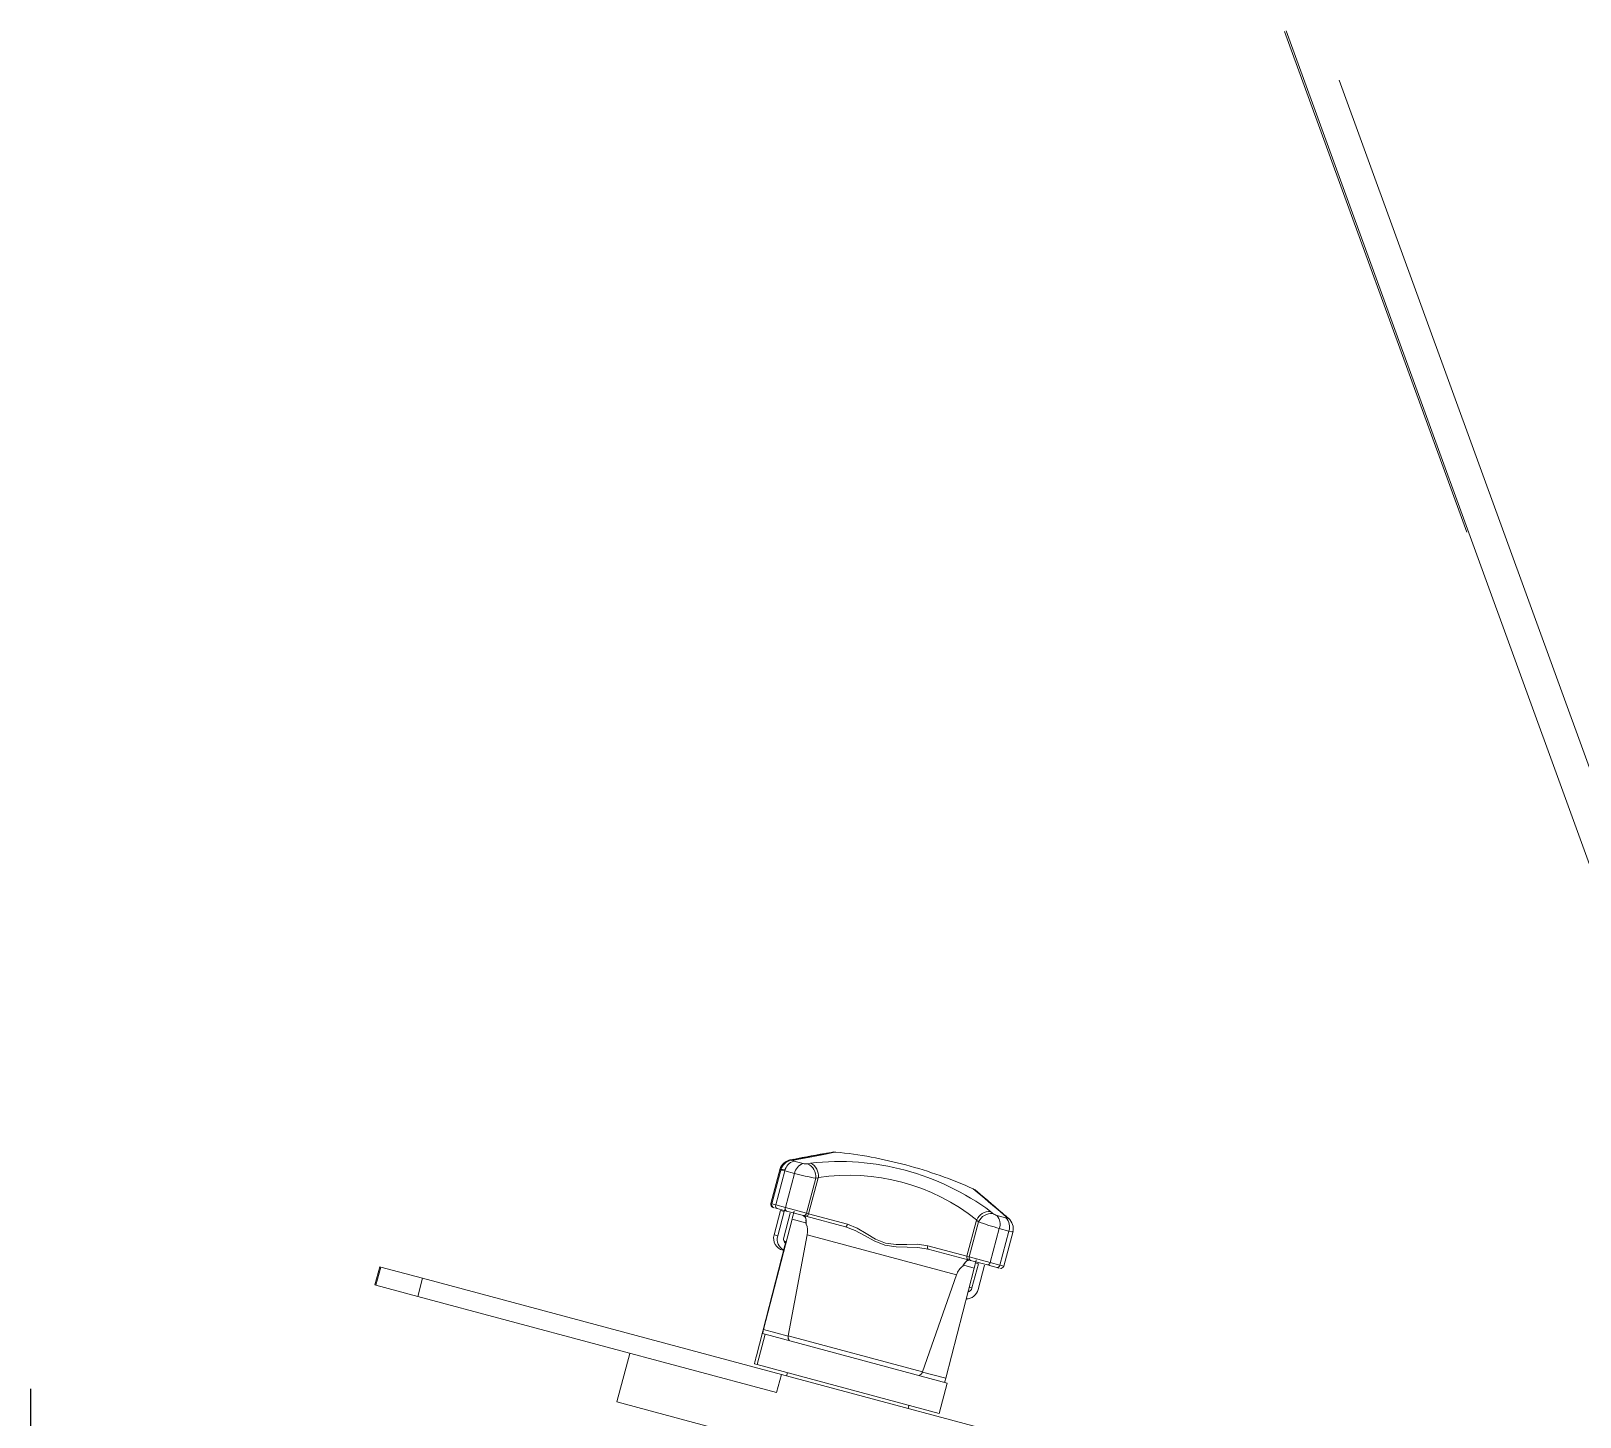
# Model space of a CAD drawing. Header units: millimetres. Extents: x -283029 to -254660, y -24907 to 10674.
# Drawn here: x -279119.56 to -279109.89, y -18336.41 to -18327.77 of the extents above; entities that cross this region are included whole.
import ezdxf

# ---------------------------------------------------------------- set-up
doc = ezdxf.new("R2010")
doc.units = ezdxf.units.MM
doc.header["$LTSCALE"] = 100

# ---------------------------------------------------------------- blocks, each defined once
blk = doc.blocks.new('SW_CENTERMARKSYMBOL_9')
at = {"color": 0, "linetype": 'Continuous'}
blk.add_line((0, 0.5), (0, 28.733), dxfattribs=at)

msp = doc.modelspace()

# ---------------------------------------------------------------- linework, layer by layer
at = {"color": 1, "linetype": 'Continuous', "lineweight": 0}
for p, q in [((-279110.6008, -18330.8928), (-279111.7369, -18327.7713)), ((-279111.7277, -18327.7679), (-279107.2413, -18340.0942)), ((-279111.3971, -18328.0744), (-279107.5318, -18338.6943)), ((-279114.8174, -18334.8069), (-279114.7991, -18334.803)), ((-279114.8138, -18334.809), (-279114.7963, -18334.8083)), ((-279114.7963, -18334.8083), (-279114.7781, -18334.8049)), ((-279114.564, -18334.7599), (-279114.5639, -18334.7598)), ((-279114.9427, -18335.0796), (-279114.8843, -18334.8614)), ((-279114.9368, -18335.0812), (-279114.8783, -18334.863)), ((-279114.9116, -18335.088), (-279114.8549, -18334.876)), ((-279114.8549, -18334.876), (-279114.7945, -18334.8922)), ((-279114.8513, -18335.1041), (-279114.7945, -18334.8922)), ((-279114.7413, -18334.8298), (-279114.7984, -18334.8145)), ((-279114.6946, -18334.8273), (-279114.7127, -18334.8307)), ((-279114.6621, -18334.9211), (-279114.7205, -18335.1392)), ((-279114.646, -18334.9181), (-279114.7063, -18335.143)), ((-279114.646, -18334.9181), (-279114.6621, -18334.9211)), ((-279114.6458, -18334.9168), (-279114.646, -18334.9181)), ((-279114.6457, -18334.9168), (-279114.6458, -18334.9168)), ((-279114.9427, -18335.0796), (-279114.9368, -18335.0812)), ((-279114.9368, -18335.0812), (-279114.9116, -18335.088)), ((-279114.9116, -18335.088), (-279114.8513, -18335.1041)), ((-279114.8513, -18335.1041), (-279114.7205, -18335.1392)), ((-279114.8098, -18335.1768), (-279114.9875, -18335.8645)), ((-279114.9225, -18335.2749), (-279114.8819, -18335.1234)), ((-279114.9178, -18335.1066), (-279114.9028, -18335.1106)), ((-279114.9028, -18335.1106), (-279114.8437, -18335.1265)), ((-279114.8995, -18335.281), (-279114.8589, -18335.1295)), ((-279114.8589, -18335.1295), (-279114.8819, -18335.1234)), ((-279114.821, -18335.1397), (-279114.8616, -18335.2912)), ((-279114.8589, -18335.1295), (-279114.8543, -18335.1169)), ((-279114.8437, -18335.1265), (-279114.739, -18335.1545)), ((-279114.7251, -18335.1995), (-279114.8098, -18335.1768)), ((-279114.739, -18335.1545), (-279114.7245, -18335.1584)), ((-279114.7245, -18335.1584), (-279114.4758, -18335.225)), ((-279114.7205, -18335.1392), (-279114.7063, -18335.143)), ((-279114.7063, -18335.143), (-279114.4642, -18335.2079)), ((-279113.7189, -18335.4076), (-279113.6586, -18335.1827)), ((-279113.7045, -18335.4114), (-279113.6461, -18335.1933)), ((-279113.6586, -18335.1827), (-279113.6581, -18335.1815)), ((-279113.6461, -18335.1933), (-279113.6586, -18335.1827)), ((-279113.6581, -18335.1815), (-279113.6582, -18335.1813)), ((-279113.5574, -18335.1403), (-279113.5715, -18335.1283)), ((-279113.4756, -18335.169), (-279113.5321, -18335.1538)), ((-279113.4888, -18335.1504), (-279113.4747, -18335.1624)), ((-279113.476, -18335.1586), (-279113.4616, -18335.1701)), ((-279113.4602, -18335.1717), (-279113.4747, -18335.1624)), ((-279114.8995, -18335.281), (-279114.9225, -18335.2749)), ((-279114.834, -18335.9034), (-279114.7149, -18335.2737)), ((-279114.7149, -18335.2737), (-279113.7838, -18335.5231)), ((-279113.5736, -18335.4465), (-279113.5169, -18335.2346)), ((-279113.5169, -18335.2346), (-279113.4571, -18335.2506)), ((-279113.5139, -18335.4625), (-279113.4571, -18335.2506)), ((-279113.431, -18335.2508), (-279113.4895, -18335.469)), ((-279115.0319, -18336.0284), (-279114.8542, -18335.3406)), ((-279114.8624, -18335.3721), (-279114.867, -18335.3709)), ((-279114.8479, -18335.3151), (-279114.8616, -18335.3115)), ((-279113.9624, -18335.3423), (-279113.7189, -18335.4076)), ((-279113.9611, -18335.363), (-279113.711, -18335.43)), ((-279117.4119, -18335.5871), (-279117.3815, -18335.4735)), ((-279117.375, -18335.4752), (-279117.4054, -18335.5889)), ((-279117.375, -18335.4752), (-279117.3815, -18335.4735)), ((-279117.1145, -18335.545), (-279117.375, -18335.4752)), ((-279113.8513, -18336.169), (-279113.6736, -18335.4812)), ((-279113.6736, -18335.4812), (-279113.7379, -18335.464)), ((-279113.7189, -18335.4076), (-279113.7045, -18335.4114)), ((-279113.711, -18335.43), (-279113.6962, -18335.4339)), ((-279113.7045, -18335.4114), (-279113.5736, -18335.4465)), ((-279113.6962, -18335.4339), (-279113.5916, -18335.462)), ((-279113.6875, -18335.6058), (-279113.6469, -18335.4543)), ((-279113.6469, -18335.4543), (-279113.6654, -18335.4493)), ((-279113.6091, -18335.4644), (-279113.6497, -18335.6159)), ((-279113.5916, -18335.462), (-279113.5331, -18335.4777)), ((-279113.5783, -18335.4655), (-279113.5559, -18335.4715)), ((-279113.5736, -18335.4465), (-279113.5139, -18335.4625)), ((-279113.5331, -18335.4777), (-279113.5192, -18335.4814)), ((-279113.5139, -18335.4625), (-279113.4895, -18335.469)), ((-279117.4054, -18335.5889), (-279117.4119, -18335.5871)), ((-279117.145, -18335.6586), (-279117.1145, -18335.545)), ((-279114.8764, -18336.1447), (-279117.1145, -18335.545)), ((-279113.7838, -18335.5231), (-279113.9955, -18336.1281)), ((-279117.145, -18335.6586), (-279117.4054, -18335.5889)), ((-279114.9068, -18336.2584), (-279117.145, -18335.6586)), ((-279113.6875, -18335.6058), (-279113.7046, -18335.6012)), ((-279114.8343, -18335.9055), (-279114.9875, -18335.8645)), ((-279115.0282, -18336.0837), (-279114.9775, -18335.8944)), ((-279114.9938, -18335.89), (-279114.9775, -18335.8944)), ((-279114.9775, -18335.8944), (-279113.8413, -18336.1988)), ((-279114.834, -18335.9034), (-279113.9955, -18336.1281)), ((-279115.9024, -18336.3163), (-279115.8212, -18336.0133)), ((-279115.0445, -18336.0794), (-279115.0282, -18336.0837)), ((-279115.0282, -18336.0837), (-279113.892, -18336.3882)), ((-279114.8764, -18336.1447), (-279114.9068, -18336.2584)), ((-279113.1396, -18336.6101), (-279114.8764, -18336.1447)), ((-279114.8439, -18336.1534), (-279114.8389, -18336.1345)), ((-279113.8513, -18336.169), (-279113.9963, -18336.1301)), ((-279113.892, -18336.3882), (-279113.8413, -18336.1988)), ((-279113.2512, -18337.0267), (-279115.9024, -18336.3163)), ((-279114.0814, -18336.3375), (-279114.0864, -18336.3564))]:
    msp.add_line(p, q, dxfattribs=at)
for points in [[(-279114.8173, -18334.8074), (-279114.8224, -18334.8076), (-279114.8325, -18334.8146)], [(-279114.8139, -18334.81), (-279114.8082, -18334.8058), (-279114.8016, -18334.8039)], [(-279114.8119, -18334.8085), (-279114.7951, -18334.8048), (-279114.7938, -18334.8046)], [(-279114.7984, -18334.8145), (-279114.8007, -18334.8138), (-279114.8022, -18334.813), (-279114.8031, -18334.8112), (-279114.8009, -18334.8096), (-279114.7963, -18334.8083)], [(-279114.7781, -18334.8049), (-279114.7916, -18334.8042), (-279114.7937, -18334.8048)], [(-279114.5372, -18334.758), (-279114.5371, -18334.758), (-279114.5527, -18334.7612), (-279114.5718, -18334.7649), (-279114.6002, -18334.7703), (-279114.6769, -18334.785), (-279114.7781, -18334.8049)], [(-279114.5646, -18334.76), (-279114.5509, -18334.7578), (-279114.5371, -18334.758)], [(-279114.8848, -18334.8662), (-279114.8854, -18334.8659), (-279114.8789, -18334.8658), (-279114.8701, -18334.8669), (-279114.8562, -18334.8691)], [(-279114.879, -18334.8677), (-279114.8735, -18334.8705), (-279114.8549, -18334.876)], [(-279113.6799, -18334.9877), (-279113.6678, -18334.9944), (-279113.6571, -18335.0032)], [(-279114.741, -18335.154), (-279114.7284, -18335.1643), (-279114.7248, -18335.1754)], [(-279114.7216, -18335.2068), (-279114.7216, -18335.2071), (-279114.7209, -18335.1991), (-279114.7215, -18335.1819), (-279114.7263, -18335.1648), (-279114.7324, -18335.1597)], [(-279114.7245, -18335.1584), (-279114.7211, -18335.1587), (-279114.7179, -18335.1579), (-279114.7149, -18335.1563), (-279114.7123, -18335.1541), (-279114.7084, -18335.1486), (-279114.7063, -18335.143)], [(-279114.7236, -18335.1826), (-279114.7232, -18335.1848), (-279114.7224, -18335.1946), (-279114.7224, -18335.194)], [(-279114.7224, -18335.1946), (-279114.723, -18335.1977), (-279114.7231, -18335.2009)], [(-279114.7217, -18335.2071), (-279114.7226, -18335.204), (-279114.7231, -18335.2009)], [(-279113.4709, -18335.1627), (-279113.4769, -18335.1565), (-279113.4888, -18335.1504)], [(-279113.4747, -18335.1624), (-279113.4712, -18335.1659), (-279113.4701, -18335.1684), (-279113.4716, -18335.1695), (-279113.4733, -18335.1695), (-279113.4756, -18335.169)], [(-279114.4642, -18335.2079), (-279114.4667, -18335.215), (-279114.4697, -18335.2207), (-279114.473, -18335.2243), (-279114.4758, -18335.225)], [(-279114.4758, -18335.225), (-279114.4163, -18335.2479), (-279114.3574, -18335.2794), (-279114.2968, -18335.3127), (-279114.2307, -18335.3387), (-279114.1604, -18335.3493), (-279114.0912, -18335.3507), (-279114.0244, -18335.3529), (-279113.9611, -18335.363)], [(-279114.4642, -18335.2079), (-279114.4043, -18335.2319), (-279114.3471, -18335.2656), (-279114.2898, -18335.3009), (-279114.2276, -18335.3272), (-279114.1605, -18335.3356), (-279114.0932, -18335.3337), (-279114.0266, -18335.3332), (-279113.9624, -18335.3423)], [(-279113.4571, -18335.2506), (-279113.4385, -18335.2551), (-279113.4329, -18335.2552)], [(-279113.9624, -18335.3423), (-279113.9639, -18335.3497), (-279113.9641, -18335.3562), (-279113.9632, -18335.3609), (-279113.9611, -18335.363)], [(-279113.7403, -18335.4642), (-279113.7423, -18335.4667), (-279113.7447, -18335.4689)], [(-279113.7093, -18335.4338), (-279113.7174, -18335.4351), (-279113.7308, -18335.4473), (-279113.7406, -18335.4618), (-279113.7445, -18335.4686)], [(-279113.7404, -18335.4642), (-279113.7388, -18335.4614), (-279113.7377, -18335.4584)], [(-279113.7261, -18335.443), (-279113.7322, -18335.4503), (-279113.7377, -18335.4585), (-279113.7374, -18335.458)], [(-279113.711, -18335.43), (-279113.714, -18335.4286), (-279113.7164, -18335.4263), (-279113.7181, -18335.4234), (-279113.7192, -18335.4202), (-279113.7198, -18335.4135), (-279113.7189, -18335.4076)]]:
    msp.add_lwpolyline(points, dxfattribs=at)
for centre, radius, start, end in [((-279114.8038, -18334.8905), 0.0853, 100.49474, 163.30755), ((-279114.7979, -18334.892), 0.0852, 100.6959, 163.3601), ((-279113.1933, -18342.8661), 8.2215, 99.6931, 101.28442), ((-279108.8621, -18364.7495), 30.5268, 100.769, 101.20995), ((-279114.827, -18337.5542), 2.8112, 75, 84.08436), ((-279114.7759, -18334.8918), 0.0805, 106.23833, 168.68906), ((-279114.7134, -18334.9076), 0.0826, 109.78034, 169.29708), ((-279114.3872, -18333.3418), 1.603, 255.2802, 260.1278), ((-279114.7249, -18334.7612), 0.0706, 256.58596, 279.98733), ((-279114.7524, -18334.9123), 0.0908, 354.45882, 64.06491), ((-279114.5172, -18336.4113), 1.5939, 53.60835, 96.39165), ((-279114.7321, -18334.9058), 0.087, 352.74439, 64.45122), ((-279114.4553, -18336.1811), 1.2786, 51.43689, 98.56311), ((-279114.827, -18337.5542), 2.8112, 65.91769, 75), ((-279117.8459, -18340.0733), 6.5741, 48.48919, 50.67601), ((-279118.2667, -18340.6048), 7.2544, 48.64257, 50.5544), ((-279114.9238, -18335.0847), 0.0196, 165, 255), ((-279114.9178, -18335.0863), 0.0196, 165, 255), ((-279114.8954, -18335.0947), 0.0176, 157.64169, 244.95925), ((-279114.8354, -18335.1112), 0.0174, 156.0784, 241.63411), ((-279115.8005, -18334.9047), 1.0273, 344.6429, 347.5735), ((-279114.7379, -18335.137), 0.0175, 266.23354, 352.95889), ((-279113.5763, -18335.2176), 0.0895, 86.96744, 156.16207), ((-279113.5633, -18335.231), 0.0909, 86.23569, 155.53991), ((-279113.0853, -18333.6597), 1.6329, 249.9167, 254.67656), ((-279113.5111, -18335.0845), 0.0725, 230.32678, 253.10589), ((-279113.5946, -18335.2075), 0.0823, 340.76857, 40.66023), ((-279113.5333, -18335.2249), 0.0803, 341.38576, 44.13321), ((-279113.5152, -18335.2358), 0.0853, 346.69124, 49.50705), ((-279114.8467, -18335.2952), 0.0784, 164.99962, 254.99962), ((-279114.8238, -18335.3013), 0.0784, 164.99977, 240.97387), ((-279114.8238, -18335.3013), 0.0392, 164.99983, 225.34191), ((-279114.8305, -18335.2518), 0.1176, 349.28915, 22.45709), ((-279115.3496, -18335.2046), 0.5137, 344.6429, 347.5735), ((-279113.6728, -18335.562), 0.1176, 127.51316, 160.71085), ((-279113.6884, -18335.4183), 0.0175, 156.85994, 243.38763), ((-279114.6643, -18335.2091), 1.0273, 344.6429, 347.5735), ((-279113.5909, -18335.4446), 0.0174, 267.94334, 353.74163), ((-279113.5314, -18335.4601), 0.0177, 264.70141, 352.17881), ((-279113.5084, -18335.464), 0.0196, 255, 345), ((-279113.7254, -18335.5956), 0.0784, 271.46727, 345.00031), ((-279113.7254, -18335.5956), 0.0392, 288.85992, 345.00011), ((-279114.4922, -18336.0005), 0.5137, 164.6429, 167.5735), ((-279114.7955, -18335.9107), 0.0392, 169.28915, 218.1301), ((-279114.0413, -18336.3004), 1.0273, 164.6429, 167.5735), ((-279114.0325, -18336.1151), 0.0392, 291.8699, 340.71085), ((-279113.3559, -18336.305), 0.5137, 164.6429, 167.5735)]:
    msp.add_arc(centre, radius, start, end, dxfattribs=at)

# ---------------------------------------------------------------- block references
at = {"color": 1, "linetype": 'Continuous', "lineweight": 0, "xscale": -0.3921021967944399, "yscale": 0.3921021967944399, "zscale": 0.3921021967944399}
msp.add_blockref('SW_CENTERMARKSYMBOL_9', (-279119.5576, -18347.5007), dxfattribs=at)

doc.saveas('drawing.dxf')
